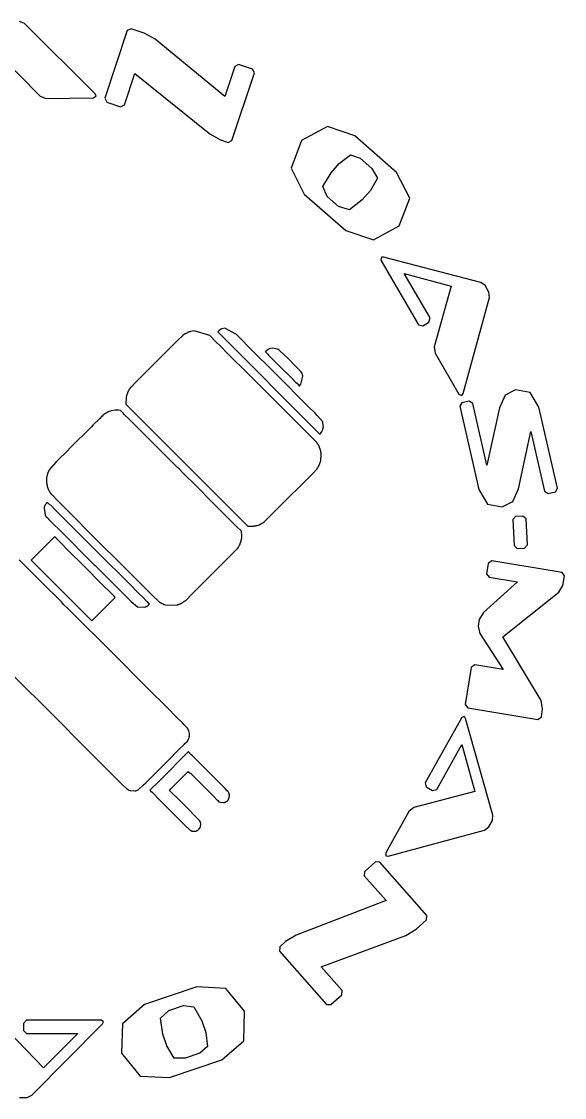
# Model space of a CAD drawing. Extents: x 73.1 to 167.1, y -156.7 to -63.3.
# Drawn here: x 120 to 167.1, y -156.7 to -63.3 of the extents above; entities that cross this region are included whole.
import ezdxf

# ---------------------------------------------------------------- set-up
doc = ezdxf.new("R2010")
doc.units = 0
doc.layers.get('0').update_dxf_attribs({"linetype": 'continuous'})

# ---------------------------------------------------------------- blocks, each defined once
blk = doc.blocks.new('FACEFEAT')
at = {"color": 0}
for p, q in [((126.358, -69.575), (120.211, -63.481)), ((129.132, -64.092), (127.183, -69.956)), ((130.611, -64.315), (129.464, -63.933)), ((137.596, -69.805), (131.55, -64.823)), ((117.735, -65.889), (121.585, -69.781)), ((138.464, -67.194), (137.596, -69.805)), ((139.999, -67.435), (138.796, -67.036)), ((128.889, -70.523), (129.791, -67.81)), ((129.791, -67.81), (136.297, -73.058)), ((138.221, -73.625), (140.17, -67.761)), ((122.098, -69.971), (126.214, -69.921)), ((127.351, -70.291), (128.553, -70.691)), ((137.242, -73.579), (137.885, -73.793)), ((152.515, -76.392), (148.888, -73.228)), ((146.842, -76.424), (147.546, -75.617)), ((149.368, -75.173), (150.375, -76.051)), ((144.483, -78.276), (148.11, -81.441)), ((150.241, -77.968), (149.537, -78.775)), ((147.488, -79.36), (146.481, -78.482)), ((151.149, -84.01), (154.42, -89.62)), ((159.824, -85.957), (151.375, -83.753)), ((153.175, -85.183), (157.26, -86.28)), ((155.421, -89.036), (153.175, -85.183)), ((157.26, -86.28), (155.772, -91.549)), ((160.52, -86.78), (160.193, -86.22)), ((158.304, -95.6), (160.576, -87.247)), ((154.782, -89.715), (155.326, -89.399)), ((133.989, -90.536), (133.961, -90.536)), ((134.045, -90.494), (134.017, -90.494)), ((134.101, -90.438), (134.101, -90.452)), ((134.129, -90.438), (134.101, -90.438)), ((134.269, -90.34), (134.269, -90.354)), ((134.353, -90.298), (134.353, -90.312)), ((134.395, -90.298), (134.353, -90.298)), ((134.395, -90.284), (134.395, -90.298)), ((134.423, -90.284), (134.395, -90.284)), ((134.423, -90.27), (134.423, -90.284)), ((134.465, -90.27), (134.423, -90.27)), ((134.465, -90.256), (134.465, -90.27)), ((134.507, -90.256), (134.465, -90.256)), ((134.507, -90.242), (134.507, -90.256)), ((134.549, -90.242), (134.507, -90.242)), ((134.549, -90.228), (134.549, -90.242)), ((134.592, -90.228), (134.549, -90.228)), ((134.592, -90.214), (134.592, -90.228)), ((137.084, -90.13), (137.084, -90.144)), ((137.112, -90.13), (137.084, -90.13)), ((137.168, -90.088), (137.14, -90.088)), ((137.322, -89.99), (137.322, -90.004)), ((137.35, -89.99), (137.322, -89.99)), ((137.616, -89.92), (137.35, -89.976)), ((137.35, -89.976), (137.35, -89.99)), ((141.272, -91.839), (141.244, -91.839)), ((141.356, -91.769), (141.356, -91.783)), ((141.384, -91.769), (141.356, -91.769)), ((141.384, -91.755), (141.384, -91.769)), ((141.468, -91.713), (141.468, -91.727)), ((155.86, -92.089), (157.933, -95.645)), ((144.184, -93.673), (144.184, -93.645)), ((144.226, -93.729), (144.226, -93.701)), ((144.283, -93.8), (144.269, -93.8)), ((144.325, -93.884), (144.311, -93.884)), ((144.367, -94.01), (144.353, -94.01)), ((144.367, -94.08), (144.367, -94.01)), ((129.326, -95.2), (129.326, -95.228)), ((129.354, -95.158), (129.354, -95.186)), ((129.396, -95.102), (129.396, -95.13)), ((144.072, -94.92), (144.072, -94.934)), ((144.072, -94.934), (144.086, -94.934)), ((129.074, -95.788), (129.06, -95.788)), ((129.074, -95.732), (129.074, -95.788)), ((129.088, -95.732), (129.074, -95.732)), ((129.088, -95.69), (129.088, -95.732)), ((129.102, -95.69), (129.088, -95.69)), ((129.102, -95.648), (129.102, -95.69)), ((129.116, -95.648), (129.102, -95.648)), ((129.116, -95.606), (129.116, -95.648)), ((129.13, -95.606), (129.116, -95.606)), ((129.13, -95.578), (129.13, -95.606)), ((129.144, -95.578), (129.13, -95.578)), ((129.144, -95.536), (129.144, -95.578)), ((129.158, -95.536), (129.144, -95.536)), ((129.186, -95.48), (129.172, -95.48)), ((129.186, -95.438), (129.186, -95.48)), ((129.2, -95.438), (129.186, -95.438)), ((129.2, -95.41), (129.2, -95.438)), ((129.214, -95.41), (129.2, -95.41)), ((129.214, -95.382), (129.214, -95.41)), ((129.284, -95.284), (129.27, -95.284)), ((127.701, -97.105), (127.701, -97.119)), ((128.374, -97.035), (128.093, -97.035)), ((128.374, -97.049), (128.374, -97.035)), ((157.993, -96.704), (159.645, -103.935)), ((158.808, -96.256), (158.195, -96.396)), ((160.351, -101.819), (159.123, -96.446)), ((161.437, -96.824), (160.351, -101.819)), ((166.49, -103.812), (164.879, -96.763)), ((126.959, -97.553), (126.931, -97.553)), ((127.071, -97.455), (127.043, -97.455)), ((127.141, -97.399), (127.113, -97.399)), ((127.141, -97.385), (127.141, -97.399)), ((127.365, -97.245), (127.365, -97.259)), ((127.393, -97.245), (127.365, -97.245)), ((127.393, -97.231), (127.393, -97.245)), ((127.421, -97.231), (127.393, -97.231)), ((127.421, -97.217), (127.421, -97.231)), ((127.505, -97.175), (127.505, -97.189)), ((127.547, -97.175), (127.505, -97.175)), ((127.547, -97.161), (127.547, -97.175)), ((127.575, -97.161), (127.547, -97.161)), ((127.575, -97.147), (127.575, -97.161)), ((128.808, -97.315), (128.64, -97.147)), ((146.103, -98.099), (146.103, -98.057)), ((145.991, -98.953), (145.991, -98.925)), ((146.019, -98.911), (146.019, -98.883)), ((146.047, -98.841), (146.061, -98.841)), ((146.047, -98.869), (146.047, -98.841)), ((146.075, -98.785), (146.089, -98.785)), ((146.089, -98.743), (146.103, -98.743)), ((146.089, -98.785), (146.089, -98.743)), ((146.117, -98.099), (146.103, -98.099)), ((146.103, -98.715), (146.117, -98.715)), ((146.103, -98.743), (146.103, -98.715)), ((146.117, -98.659), (146.131, -98.659)), ((146.117, -98.715), (146.117, -98.659)), ((146.131, -98.603), (146.145, -98.603)), ((146.131, -98.659), (146.131, -98.603)), ((146.145, -98.533), (146.159, -98.533)), ((146.145, -98.603), (146.145, -98.533)), ((163.095, -103.862), (164.183, -98.877)), ((164.183, -98.877), (165.369, -104.068)), ((145.585, -99.863), (145.585, -99.835)), ((145.627, -99.919), (145.627, -99.891)), ((145.837, -99.093), (145.865, -99.093)), ((145.683, -99.975), (145.669, -99.975)), ((145.683, -100.003), (145.683, -99.975)), ((145.739, -100.059), (145.725, -100.059)), ((145.781, -100.143), (145.767, -100.143)), ((145.781, -100.171), (145.781, -100.143)), ((145.795, -100.171), (145.781, -100.171)), ((145.837, -100.256), (145.823, -100.256)), ((145.837, -100.298), (145.837, -100.256)), ((145.851, -100.298), (145.837, -100.298)), ((145.851, -100.326), (145.851, -100.298)), ((145.865, -100.326), (145.851, -100.326)), ((145.865, -100.368), (145.865, -100.326)), ((145.879, -100.368), (145.865, -100.368)), ((145.879, -100.41), (145.879, -100.368)), ((145.893, -100.41), (145.879, -100.41)), ((145.893, -100.452), (145.893, -100.41)), ((145.907, -100.452), (145.893, -100.452)), ((145.907, -100.494), (145.907, -100.452)), ((145.921, -100.494), (145.907, -100.494)), ((145.921, -100.55), (145.921, -100.494)), ((145.935, -100.55), (145.921, -100.55)), ((145.935, -100.62), (145.935, -100.55)), ((145.949, -100.62), (145.935, -100.62)), ((145.949, -100.69), (145.949, -100.62)), ((145.963, -100.69), (145.949, -100.69)), ((145.963, -100.788), (145.963, -100.69)), ((145.977, -100.788), (145.963, -100.788)), ((145.977, -100.956), (145.977, -100.788)), ((145.809, -101.782), (145.823, -101.782)), ((145.823, -101.74), (145.837, -101.74)), ((145.823, -101.782), (145.823, -101.74)), ((145.837, -101.712), (145.851, -101.712)), ((145.837, -101.74), (145.837, -101.712)), ((145.851, -101.67), (145.865, -101.67)), ((145.851, -101.712), (145.851, -101.67)), ((145.865, -101.642), (145.879, -101.642)), ((145.865, -101.67), (145.865, -101.642)), ((145.907, -101.502), (145.921, -101.502)), ((145.921, -101.46), (145.935, -101.46)), ((145.921, -101.502), (145.921, -101.46)), ((145.935, -101.46), (145.935, -101.39)), ((122.226, -102.538), (122.212, -102.538)), ((122.226, -102.51), (122.226, -102.538)), ((122.24, -102.51), (122.226, -102.51)), ((122.268, -102.426), (122.254, -102.426)), ((122.31, -102.342), (122.296, -102.342)), ((122.31, -102.314), (122.31, -102.342)), ((122.324, -102.314), (122.31, -102.314)), ((122.324, -102.286), (122.324, -102.314)), ((122.338, -102.286), (122.324, -102.286)), ((133.555, -102.048), (133.527, -102.048)), ((145.613, -102.132), (145.613, -102.104)), ((145.655, -102.076), (145.655, -102.048)), ((145.697, -101.992), (145.711, -101.992)), ((145.781, -101.838), (145.795, -101.838)), ((122.128, -103.07), (122.114, -103.07)), ((122.128, -102.902), (122.128, -103.07)), ((122.128, -103.392), (122.142, -103.392)), ((122.156, -103.547), (122.17, -103.547)), ((122.198, -103.715), (122.212, -103.715)), ((122.212, -103.715), (122.212, -103.757)), ((122.212, -103.757), (122.226, -103.757)), ((122.226, -103.757), (122.226, -103.785)), ((122.226, -103.785), (122.24, -103.785)), ((122.254, -103.869), (122.268, -103.869)), ((122.282, -103.925), (122.296, -103.925)), ((122.296, -103.925), (122.296, -103.953)), ((122.296, -103.953), (122.31, -103.953)), ((122.31, -103.953), (122.31, -103.981)), ((122.31, -103.981), (122.324, -103.981)), ((122.324, -103.981), (122.324, -104.009)), ((122.324, -104.009), (122.338, -104.009)), ((122.338, -104.009), (122.338, -104.037)), ((122.338, -104.037), (122.352, -104.037)), ((122.352, -104.037), (122.352, -104.065)), ((122.352, -104.065), (122.366, -104.065)), ((122.366, -104.065), (122.366, -104.093)), ((122.45, -104.191), (122.45, -104.219)), ((122.478, -104.233), (122.478, -104.261)), ((122.52, -104.289), (122.52, -104.317)), ((165.687, -104.267), (166.3, -104.127)), ((121.918, -105.479), (121.918, -105.549)), ((121.932, -105.479), (121.918, -105.479)), ((121.974, -105.353), (121.96, -105.353)), ((122.016, -105.269), (122.002, -105.269)), ((122.058, -105.171), (122.058, -105.199)), ((122.1, -105.115), (122.1, -105.143)), ((122.002, -106.151), (122.016, -106.151)), ((122.016, -106.151), (122.016, -106.179)), ((122.044, -106.193), (122.044, -106.221)), ((122.072, -106.235), (122.072, -106.263)), ((163.474, -106.226), (162.847, -106.26)), ((163.876, -108.732), (163.754, -106.476)), ((140.011, -107.104), (140.137, -107.104)), ((140.011, -107.118), (140.011, -107.104)), ((140.137, -107.09), (140.221, -107.09)), ((140.137, -107.104), (140.137, -107.09)), ((140.221, -107.076), (140.291, -107.076)), ((140.221, -107.09), (140.221, -107.076)), ((140.291, -107.062), (140.347, -107.062)), ((140.291, -107.076), (140.291, -107.062)), ((140.347, -107.048), (140.403, -107.048)), ((140.347, -107.062), (140.347, -107.048)), ((162.596, -106.539), (162.719, -108.795)), ((123.164, -108.364), (122.926, -108.126)), ((139.031, -108.336), (139.045, -108.336)), ((139.045, -108.266), (139.059, -108.266)), ((139.045, -108.336), (139.045, -108.266)), ((139.059, -107.594), (139.059, -107.552)), ((139.059, -108.182), (139.073, -108.182)), ((139.059, -108.266), (139.059, -108.182)), ((139.073, -108.084), (139.087, -108.084)), ((139.073, -108.182), (139.073, -108.084)), ((139.087, -108.084), (139.087, -107.874)), ((138.709, -109.036), (138.709, -109.008)), ((138.751, -108.98), (138.751, -108.952)), ((138.793, -108.896), (138.807, -108.896)), ((138.877, -108.742), (138.891, -108.742)), ((138.891, -108.714), (138.905, -108.714)), ((138.891, -108.742), (138.891, -108.714)), ((138.933, -108.63), (138.947, -108.63)), ((138.947, -108.588), (138.961, -108.588)), ((138.947, -108.63), (138.947, -108.588)), ((138.961, -108.56), (138.975, -108.56)), ((138.961, -108.588), (138.961, -108.56)), ((138.975, -108.518), (138.989, -108.518)), ((138.975, -108.56), (138.975, -108.518)), ((138.989, -108.476), (139.003, -108.476)), ((138.989, -108.518), (138.989, -108.476)), ((139.003, -108.434), (139.017, -108.434)), ((139.003, -108.476), (139.003, -108.434)), ((162.998, -109.046), (163.626, -109.012)), ((166.882, -111.116), (160.785, -110.116)), ((126.315, -110.507), (126.315, -110.521)), ((126.315, -110.521), (126.343, -110.521)), ((160.48, -110.334), (160.332, -111.236)), ((163.003, -111.943), (160.048, -114.604)), ((160.551, -111.541), (163.003, -111.943)), ((166.955, -112.253), (167.091, -111.419)), ((127.995, -113.196), (127.785, -112.985)), ((161.744, -116.704), (166.601, -112.832)), ((131.062, -113.882), (131.076, -113.882)), ((131.076, -113.882), (131.076, -113.868)), ((131.861, -113.644), (131.889, -113.644)), ((131.945, -113.686), (131.945, -113.7)), ((131.945, -113.7), (131.973, -113.7)), ((131.987, -113.728), (132.015, -113.728)), ((132.113, -113.784), (132.113, -113.798)), ((132.113, -113.798), (132.141, -113.798)), ((132.141, -113.798), (132.141, -113.812)), ((132.141, -113.812), (132.169, -113.812)), ((132.169, -113.812), (132.169, -113.826)), ((132.253, -113.854), (132.253, -113.868)), ((132.253, -113.868), (132.295, -113.868)), ((132.295, -113.868), (132.295, -113.882)), ((132.295, -113.882), (132.323, -113.882)), ((132.323, -113.882), (132.323, -113.896)), ((133.499, -113.924), (133.541, -113.924)), ((133.499, -113.938), (133.499, -113.924)), ((133.541, -113.91), (133.583, -113.91)), ((133.541, -113.924), (133.541, -113.91)), ((133.583, -113.896), (133.625, -113.896)), ((133.583, -113.91), (133.583, -113.896)), ((133.625, -113.882), (133.667, -113.882)), ((133.625, -113.896), (133.625, -113.882)), ((133.667, -113.882), (133.667, -113.868)), ((133.723, -113.84), (133.765, -113.84)), ((133.723, -113.854), (133.723, -113.84)), ((133.765, -113.84), (133.765, -113.826)), ((133.821, -113.812), (133.821, -113.798)), ((133.961, -113.714), (133.989, -113.714)), ((133.989, -113.714), (133.989, -113.7)), ((134.045, -113.658), (134.073, -113.658)), ((134.101, -113.616), (134.129, -113.616)), ((134.185, -113.546), (134.213, -113.546)), ((130.012, -114.12), (130.054, -114.12)), ((130.656, -114.134), (130.698, -114.134)), ((130.698, -114.12), (130.74, -114.12)), ((130.698, -114.134), (130.698, -114.12)), ((130.74, -114.12), (130.74, -114.106)), ((130.796, -114.092), (130.796, -114.078)), ((130.866, -114.036), (130.894, -114.036)), ((130.908, -114.008), (130.936, -114.008)), ((159.68, -115.211), (159.588, -115.773)), ((159.751, -116.417), (161.755, -119.553)), ((165.058, -122.236), (161.744, -116.704)), ((158.998, -119.37), (158.471, -122.579)), ((161.755, -119.553), (159.302, -119.151)), ((158.69, -122.883), (164.788, -123.884)), ((165.083, -123.663), (165.197, -122.965)), ((158.176, -123.724), (154.991, -129.383)), ((160.884, -132.192), (158.511, -123.789)), ((134.367, -124.665), (134.367, -124.637)), ((134.395, -124.707), (134.395, -124.679)), ((134.423, -124.749), (134.423, -124.721)), ((134.437, -124.749), (134.423, -124.749)), ((134.437, -124.777), (134.437, -124.749)), ((134.451, -124.777), (134.437, -124.777)), ((134.451, -124.805), (134.451, -124.777)), ((134.465, -124.805), (134.451, -124.805)), ((134.465, -124.833), (134.465, -124.805)), ((134.479, -124.833), (134.465, -124.833)), ((134.479, -124.861), (134.479, -124.833)), ((134.493, -124.861), (134.479, -124.861)), ((134.549, -125.281), (134.549, -125.113)), ((134.325, -125.813), (134.325, -125.785)), ((134.381, -125.743), (134.381, -125.715)), ((134.409, -125.673), (134.423, -125.673)), ((134.409, -125.701), (134.409, -125.673)), ((134.423, -125.645), (134.437, -125.645)), ((134.423, -125.673), (134.423, -125.645)), ((134.437, -125.617), (134.451, -125.617)), ((134.437, -125.645), (134.437, -125.617)), ((134.451, -125.589), (134.465, -125.589)), ((134.451, -125.617), (134.451, -125.589)), ((134.479, -125.533), (134.493, -125.533)), ((134.507, -125.435), (134.521, -125.435)), ((134.521, -125.379), (134.535, -125.379)), ((134.521, -125.435), (134.521, -125.379)), ((134.535, -125.281), (134.549, -125.281)), ((134.535, -125.379), (134.535, -125.281)), ((156.001, -129.952), (158.189, -126.065)), ((158.189, -126.065), (159.308, -130.144)), ((134.451, -126.696), (134.423, -126.696)), ((132.925, -129.903), (133.219, -129.609)), ((155.092, -129.744), (155.64, -130.053)), ((129.284, -130.001), (129.284, -130.015)), ((129.284, -130.015), (129.312, -130.015)), ((129.312, -130.015), (129.312, -130.029)), ((129.396, -130.043), (129.396, -130.057)), ((129.396, -130.057), (129.452, -130.057)), ((129.788, -130.071), (129.872, -130.071)), ((129.788, -130.085), (129.788, -130.071)), ((129.872, -130.071), (129.872, -130.057)), ((129.97, -130.029), (129.998, -130.029)), ((129.97, -130.043), (129.97, -130.029)), ((129.998, -130.029), (129.998, -130.015)), ((129.998, -130.015), (130.04, -130.015)), ((130.04, -130.015), (130.04, -130.001)), ((130.096, -129.973), (130.124, -129.973)), ((130.096, -129.987), (130.096, -129.973)), ((133.107, -130.351), (132.897, -130.141)), ((137.897, -130.169), (137.897, -130.141)), ((137.925, -130.211), (137.925, -130.183)), ((137.953, -130.267), (137.953, -130.225)), ((137.967, -130.267), (137.953, -130.267)), ((137.967, -130.295), (137.967, -130.267)), ((137.981, -130.295), (137.967, -130.295)), ((137.967, -130.729), (137.981, -130.729)), ((137.981, -130.337), (137.981, -130.295)), ((137.995, -130.337), (137.981, -130.337)), ((137.995, -130.393), (137.995, -130.337)), ((138.009, -130.393), (137.995, -130.393)), ((159.308, -130.144), (154.011, -131.526)), ((131.931, -130.855), (131.945, -130.855)), ((137.098, -131.023), (137.224, -131.065)), ((137.504, -131.093), (137.574, -131.093)), ((137.504, -131.107), (137.504, -131.093)), ((137.574, -131.079), (137.616, -131.079)), ((137.574, -131.093), (137.574, -131.079)), ((137.616, -131.065), (137.658, -131.065)), ((137.616, -131.079), (137.616, -131.065)), ((137.658, -131.051), (137.686, -131.051)), ((137.658, -131.065), (137.658, -131.051)), ((137.686, -131.037), (137.714, -131.037)), ((137.686, -131.051), (137.686, -131.037)), ((137.728, -131.009), (137.756, -131.009)), ((137.77, -130.981), (137.799, -130.981)), ((137.883, -130.897), (137.883, -130.869)), ((137.925, -130.813), (137.939, -130.813)), ((137.925, -130.841), (137.925, -130.813)), ((153.589, -131.874), (151.57, -135.462)), ((134.662, -133.544), (134.704, -133.544)), ((134.704, -133.544), (134.704, -133.558)), ((134.704, -133.558), (134.732, -133.558)), ((134.732, -133.558), (134.732, -133.572)), ((135.124, -133.558), (135.152, -133.558)), ((135.124, -133.572), (135.124, -133.558)), ((135.152, -133.544), (135.194, -133.544)), ((135.152, -133.558), (135.152, -133.544)), ((135.292, -133.46), (135.32, -133.46)), ((135.39, -133.39), (135.39, -133.362)), ((135.418, -132.676), (135.418, -132.648)), ((135.432, -133.306), (135.446, -133.306)), ((135.432, -133.334), (135.432, -133.306)), ((135.446, -132.718), (135.446, -132.69)), ((135.46, -132.718), (135.446, -132.718)), ((135.488, -132.774), (135.474, -132.774)), ((135.474, -133.222), (135.488, -133.222)), ((135.488, -132.816), (135.488, -132.774)), ((135.502, -132.816), (135.488, -132.816)), ((135.488, -133.18), (135.502, -133.18)), ((135.488, -133.222), (135.488, -133.18)), ((135.53, -132.97), (135.516, -132.97)), ((151.797, -135.759), (160.152, -133.494)), ((160.526, -133.208), (160.844, -132.643)), ((134.732, -133.572), (134.788, -133.572)), ((135.068, -133.572), (135.124, -133.572)), ((150.68, -136.259), (149.731, -137.1)), ((155.152, -140.907), (151.054, -136.282)), ((149.709, -137.474), (151.604, -139.614)), ((151.604, -139.614), (143.802, -142.615)), ((154.218, -142.076), (155.123, -141.274)), ((145.967, -145.369), (153.308, -142.633)), ((142.878, -143.171), (142.371, -143.621)), ((142.348, -143.995), (146.446, -148.621)), ((147.791, -147.428), (145.967, -145.369)), ((135.185, -147.084), (130.629, -148.637)), ((146.814, -148.636), (147.762, -147.795)), ((132.741, -149.142), (134.006, -148.71)), ((121.855, -154.131), (118.042, -150.202)), ((120.125, -150.265), (120.127, -150.894)), ((126.883, -149.98), (120.389, -149.999)), ((120.851, -156.511), (126.992, -150.304)), ((135.606, -150.054), (135.951, -151.068)), ((120.393, -151.158), (124.853, -151.145)), ((124.853, -151.145), (121.855, -154.131)), ((132.567, -152.222), (132.221, -151.208)), ((135.423, -152.867), (134.158, -153.298)), ((132.79, -154.979), (137.347, -153.426)), ((119.79, -156.701), (120.439, -156.699))]:
    blk.add_line(p, q, dxfattribs=at)
for points in [[(120.211, -63.481), (119.777, -63.299)], [(129.464, -63.933), (129.132, -64.092)], [(131.55, -64.823), (130.611, -64.315)], [(138.796, -67.036), (138.464, -67.194)], [(140.17, -67.761), (139.999, -67.435)], [(121.585, -69.781), (122.098, -69.971)], [(126.214, -69.921), (126.438, -69.761)], [(126.438, -69.761), (126.358, -69.575)], [(127.183, -69.956), (127.351, -70.291)], [(128.553, -70.691), (128.889, -70.523)], [(146.509, -72.398), (144.25, -73.627)], [(148.888, -73.228), (146.509, -72.398)], [(136.297, -73.058), (137.242, -73.579)], [(137.885, -73.793), (138.221, -73.625)], [(144.25, -73.627), (143.358, -76.024)], [(147.546, -75.617), (148.519, -74.868)], [(148.519, -74.868), (149.368, -75.173)], [(143.358, -76.024), (144.483, -78.276)], [(146.127, -77.632), (146.842, -76.424)], [(150.375, -76.051), (150.846, -76.886)], [(153.657, -78.647), (152.515, -76.392)], [(150.846, -76.886), (150.241, -77.968)], [(146.481, -78.482), (146.127, -77.632)], [(148.423, -79.641), (147.488, -79.36)], [(149.537, -78.775), (148.423, -79.641)], [(152.755, -81.048), (153.657, -78.647)], [(150.502, -82.256), (152.755, -81.048)], [(148.11, -81.441), (150.502, -82.256)], [(151.199, -83.764), (151.149, -84.01)], [(151.375, -83.753), (151.199, -83.764)], [(160.193, -86.22), (159.824, -85.957)], [(160.576, -87.247), (160.52, -86.78)], [(154.42, -89.62), (154.782, -89.715)], [(155.326, -89.399), (155.421, -89.036)], [(133.961, -90.536), (133.891, -90.621)], [(134.017, -90.494), (133.989, -90.536)], [(134.059, -90.466), (134.045, -90.494)], [(134.101, -90.452), (134.059, -90.466)], [(134.143, -90.41), (134.129, -90.438)], [(134.199, -90.396), (134.143, -90.41)], [(134.213, -90.368), (134.199, -90.396)], [(134.269, -90.354), (134.213, -90.368)], [(134.353, -90.312), (134.269, -90.34)], [(134.956, -90.144), (134.592, -90.214)], [(136.3, -90.551), (134.956, -90.144)], [(136.832, -91.097), (136.3, -90.551)], [(137.084, -90.144), (136.986, -90.228)], [(136.986, -90.228), (139.937, -93.184), (142.887, -96.138), (145.837, -99.093)], [(137.14, -90.088), (137.112, -90.13)], [(137.182, -90.06), (137.168, -90.088)], [(137.238, -90.046), (137.182, -90.06)], [(137.252, -90.018), (137.238, -90.046)], [(137.322, -90.004), (137.252, -90.018)], [(138.611, -90.48), (137.616, -89.92)], [(138.933, -90.789), (138.611, -90.48)], [(132.967, -91.517), (132.841, -91.657)], [(133.597, -90.901), (132.967, -91.517)], [(133.891, -90.621), (133.597, -90.901)], [(137.168, -91.419), (136.832, -91.097)], [(137.967, -92.231), (137.168, -91.419)], [(139.787, -91.657), (138.933, -90.789)], [(132.841, -91.657), (130.978, -93.505)], [(139.591, -93.842), (137.967, -92.231)], [(142.028, -93.884), (139.787, -91.657)], [(141.216, -91.881), (141.118, -91.951)], [(141.118, -91.951), (141.328, -92.175)], [(141.244, -91.839), (141.216, -91.881)], [(141.3, -91.797), (141.272, -91.839)], [(141.356, -91.783), (141.3, -91.797)], [(141.328, -92.175), (141.398, -92.259)], [(141.468, -91.727), (141.384, -91.755)], [(141.398, -92.259), (141.874, -92.721)], [(141.706, -91.657), (141.468, -91.713)], [(142.21, -91.755), (141.706, -91.657)], [(142.266, -91.769), (142.21, -91.755)], [(142.28, -91.797), (142.266, -91.769)], [(142.336, -91.811), (142.28, -91.797)], [(142.364, -91.853), (142.336, -91.811)], [(142.77, -92.245), (142.364, -91.853)], [(143.064, -92.525), (142.77, -92.245)], [(155.772, -91.549), (155.86, -92.089)], [(141.874, -92.721), (142.42, -93.281)], [(142.42, -93.281), (143.386, -94.234)], [(143.694, -93.169), (143.064, -92.525)], [(143.778, -93.239), (143.694, -93.169)], [(144.058, -93.533), (143.778, -93.239)], [(130.516, -93.982), (130.012, -94.472)], [(130.978, -93.505), (130.516, -93.982)], [(143.526, -97.791), (141.559, -95.816), (139.591, -93.842)], [(144.843, -96.712), (142.028, -93.884)], [(143.386, -94.234), (143.75, -94.612)], [(144.184, -93.645), (144.058, -93.533)], [(144.226, -93.701), (144.184, -93.673)], [(144.212, -94.794), (144.367, -94.08)], [(144.254, -93.743), (144.226, -93.729)], [(144.269, -93.8), (144.254, -93.743)], [(144.311, -93.884), (144.283, -93.8)], [(144.353, -94.01), (144.325, -93.884)], [(129.298, -95.242), (129.284, -95.284)], [(129.326, -95.228), (129.298, -95.242)], [(129.354, -95.186), (129.326, -95.2)], [(129.396, -95.13), (129.354, -95.158)], [(129.48, -95.032), (129.396, -95.102)], [(129.83, -94.668), (129.48, -95.032)], [(130.012, -94.472), (129.83, -94.668)], [(143.75, -94.612), (143.848, -94.696)], [(143.848, -94.696), (144.072, -94.92)], [(144.086, -94.934), (144.17, -94.822)], [(144.17, -94.822), (144.212, -94.794)], [(129.046, -95.914), (129.018, -96.502)], [(129.06, -95.788), (129.046, -95.914)], [(129.172, -95.48), (129.158, -95.536)], [(129.242, -95.368), (129.214, -95.382)], [(129.27, -95.284), (129.242, -95.368)], [(157.933, -95.645), (158.182, -95.761)], [(158.182, -95.761), (158.304, -95.6)], [(161.938, -95.732), (161.437, -96.824)], [(162.846, -95.273), (161.938, -95.732)], [(164.102, -95.5), (162.846, -95.273)], [(164.879, -96.763), (164.102, -95.5)], [(127.701, -97.119), (127.575, -97.147)], [(128.093, -97.035), (127.701, -97.105)], [(128.556, -97.063), (128.374, -97.049)], [(128.64, -97.147), (128.556, -97.063)], [(129.018, -96.502), (132.547, -100.036), (136.076, -103.57), (139.605, -107.104)], [(145.445, -97.301), (144.843, -96.712)], [(158.195, -96.396), (157.993, -96.704)], [(159.123, -96.446), (158.808, -96.256)], [(126.721, -97.777), (126.147, -98.337)], [(126.931, -97.553), (126.721, -97.777)], [(127.043, -97.455), (126.959, -97.553)], [(127.113, -97.399), (127.071, -97.455)], [(127.183, -97.371), (127.141, -97.385)], [(127.211, -97.329), (127.183, -97.371)], [(127.267, -97.315), (127.211, -97.329)], [(127.281, -97.287), (127.267, -97.315)], [(127.365, -97.259), (127.281, -97.287)], [(127.505, -97.189), (127.421, -97.217)], [(128.878, -97.399), (128.808, -97.315)], [(129.34, -97.847), (128.878, -97.399)], [(129.83, -98.351), (129.34, -97.847)], [(144.297, -98.547), (143.526, -97.791)], [(145.655, -97.525), (145.445, -97.301)], [(146.103, -98.057), (145.655, -97.525)], [(126.021, -98.477), (124.214, -100.27)], [(126.147, -98.337), (126.021, -98.477)], [(131.062, -99.569), (129.83, -98.351)], [(144.955, -99.219), (144.297, -98.547)], [(145.935, -99.023), (145.949, -98.981)], [(145.949, -98.981), (145.991, -98.953)], [(145.991, -98.925), (146.019, -98.911)], [(146.019, -98.883), (146.047, -98.869)], [(146.061, -98.841), (146.075, -98.785)], [(146.159, -98.533), (146.117, -98.099)], [(133.527, -102.048), (131.062, -99.569)], [(145.585, -99.835), (144.955, -99.219)], [(145.627, -99.891), (145.585, -99.863)], [(145.655, -99.933), (145.627, -99.919)], [(145.669, -99.975), (145.655, -99.933)], [(145.865, -99.093), (145.935, -99.023)], [(123.85, -100.648), (123.178, -101.306)], [(124.214, -100.27), (123.85, -100.648)], [(145.711, -100.017), (145.683, -100.003)], [(145.725, -100.059), (145.711, -100.017)], [(145.767, -100.143), (145.739, -100.059)], [(145.823, -100.256), (145.795, -100.171)], [(122.968, -101.53), (122.366, -102.202)], [(123.178, -101.306), (122.968, -101.53)], [(145.795, -101.838), (145.809, -101.782)], [(145.879, -101.642), (145.907, -101.502)], [(145.935, -101.39), (145.977, -100.956)], [(122.212, -102.538), (122.128, -102.902)], [(122.254, -102.426), (122.24, -102.51)], [(122.296, -102.342), (122.268, -102.426)], [(122.366, -102.202), (122.338, -102.286)], [(134.087, -102.594), (133.555, -102.048)], [(135.026, -103.519), (134.087, -102.594)], [(142.056, -105.689), (145.207, -102.552)], [(145.207, -102.552), (145.613, -102.132)], [(145.613, -102.104), (145.655, -102.076)], [(145.655, -102.048), (145.683, -102.034)], [(145.683, -102.034), (145.697, -101.992)], [(145.711, -101.992), (145.739, -101.908)], [(145.739, -101.908), (145.767, -101.894)], [(145.767, -101.894), (145.781, -101.838)], [(122.114, -103.07), (122.128, -103.392)], [(122.142, -103.392), (122.156, -103.547)], [(122.17, -103.547), (122.198, -103.715)], [(136.636, -105.143), (135.026, -103.519)], [(122.24, -103.785), (122.254, -103.869)], [(122.268, -103.869), (122.282, -103.925)], [(122.366, -104.093), (122.394, -104.107)], [(122.394, -104.107), (122.408, -104.163)], [(122.408, -104.163), (122.45, -104.191)], [(122.45, -104.219), (122.478, -104.233)], [(122.478, -104.261), (122.52, -104.289)], [(122.52, -104.317), (122.604, -104.387)], [(122.604, -104.387), (123.094, -104.891)], [(159.645, -103.935), (160.421, -105.193)], [(162.594, -104.954), (163.095, -103.862)], [(165.369, -104.068), (165.687, -104.267)], [(166.3, -104.127), (166.49, -103.812)], [(121.96, -105.353), (121.932, -105.479)], [(122.002, -105.269), (121.974, -105.353)], [(122.03, -105.213), (122.016, -105.269)], [(122.058, -105.199), (122.03, -105.213)], [(122.1, -105.143), (122.058, -105.171)], [(122.128, -105.101), (122.1, -105.115)], [(122.198, -105.017), (122.128, -105.101)], [(122.422, -105.241), (122.198, -105.017)], [(122.492, -105.297), (122.422, -105.241)], [(122.898, -105.717), (122.492, -105.297)], [(123.094, -104.891), (123.626, -105.437)], [(123.626, -105.437), (124.06, -105.857)], [(138.023, -106.515), (136.636, -105.143)], [(160.421, -105.193), (161.676, -105.416)], [(161.676, -105.416), (162.594, -104.954)], [(121.918, -105.549), (122.002, -106.151)], [(122.016, -106.179), (122.044, -106.193)], [(122.044, -106.221), (122.072, -106.235)], [(122.072, -106.263), (122.156, -106.333)], [(122.156, -106.333), (122.45, -106.641)], [(123.276, -106.081), (122.898, -105.717)], [(123.584, -106.375), (123.276, -106.081)], [(124.396, -107.202), (123.584, -106.375)], [(124.06, -105.857), (126.392, -108.196), (128.724, -110.535)], [(141.062, -106.697), (141.426, -106.319)], [(141.426, -106.319), (141.93, -105.829)], [(141.93, -105.829), (142.056, -105.689)], [(162.847, -106.26), (162.596, -106.539)], [(163.754, -106.476), (163.474, -106.226)], [(122.45, -106.641), (122.674, -106.88)], [(122.674, -106.88), (123.276, -107.468)], [(129.186, -111.977), (126.791, -109.589), (124.396, -107.202)], [(138.625, -107.132), (138.023, -106.515)], [(139.059, -107.552), (138.625, -107.132)], [(139.605, -107.104), (140.011, -107.118)], [(122.814, -108.028), (121.315, -109.54)], [(122.926, -108.126), (122.814, -108.028)], [(123.276, -107.468), (126.259, -110.465)], [(139.017, -108.434), (139.031, -108.336)], [(139.087, -107.874), (139.059, -107.594)], [(123.318, -108.504), (123.164, -108.364)], [(124.046, -109.246), (123.318, -108.504)], [(125.363, -110.549), (124.046, -109.246)], [(138.359, -109.386), (138.639, -109.092)], [(138.639, -109.092), (138.709, -109.036)], [(138.709, -109.008), (138.751, -108.98)], [(138.751, -108.952), (138.779, -108.938)], [(138.779, -108.938), (138.793, -108.896)], [(138.807, -108.896), (138.821, -108.84)], [(138.821, -108.84), (138.849, -108.826)], [(138.849, -108.826), (138.877, -108.742)], [(138.905, -108.714), (138.933, -108.63)], [(162.719, -108.795), (162.998, -109.046)], [(163.626, -109.012), (163.876, -108.732)], [(121.666, -111.949), (119.747, -110.017)], [(121.315, -109.54), (120.797, -110.045)], [(120.797, -110.045), (120.867, -110.129)], [(120.867, -110.129), (121.105, -110.367)], [(137.238, -110.521), (137.728, -110.017)], [(137.728, -110.017), (138.219, -109.54)], [(138.219, -109.54), (138.359, -109.386)], [(160.785, -110.116), (160.48, -110.334)], [(121.105, -110.367), (121.245, -110.521)], [(121.245, -110.521), (122.072, -111.333)], [(126.987, -112.187), (125.363, -110.549)], [(126.259, -110.465), (126.315, -110.507)], [(126.343, -110.521), (128.57, -112.761)], [(128.724, -110.535), (130.586, -112.383)], [(136.02, -111.725), (137.238, -110.521)], [(167.091, -111.419), (166.882, -111.116)], [(123.444, -113.714), (121.666, -111.949)], [(122.072, -111.333), (124.06, -113.329), (126.049, -115.324)], [(130.208, -113.013), (129.186, -111.977)], [(135.502, -112.257), (136.02, -111.725)], [(160.332, -111.236), (160.551, -111.541)], [(127.673, -112.859), (126.987, -112.187)], [(127.785, -112.985), (127.673, -112.859)], [(128.57, -112.761), (129.466, -113.644)], [(130.488, -113.28), (130.208, -113.013)], [(130.586, -112.383), (131.174, -112.985)], [(131.174, -112.985), (131.371, -113.167)], [(134.213, -113.546), (134.732, -113.013)], [(134.732, -113.013), (135.502, -112.257)], [(166.601, -112.832), (166.955, -112.253)], [(123.612, -113.896), (123.444, -113.714)], [(124.046, -114.316), (123.612, -113.896)], [(126.581, -114.806), (128.093, -113.308)], [(128.093, -113.308), (127.995, -113.196)], [(129.466, -113.644), (130.012, -114.12)], [(130.838, -113.644), (130.488, -113.28)], [(130.894, -113.686), (130.838, -113.644)], [(131.076, -113.868), (130.894, -113.686)], [(130.978, -113.952), (131.062, -113.882)], [(131.371, -113.167), (131.819, -113.588)], [(131.819, -113.588), (131.861, -113.644)], [(131.889, -113.644), (131.903, -113.672)], [(131.903, -113.672), (131.945, -113.686)], [(131.973, -113.7), (131.987, -113.728)], [(132.015, -113.728), (132.029, -113.756)], [(132.029, -113.756), (132.113, -113.784)], [(132.169, -113.826), (132.253, -113.854)], [(132.323, -113.896), (132.463, -113.924)], [(132.463, -113.924), (133.387, -113.952)], [(133.387, -113.952), (133.499, -113.938)], [(133.667, -113.868), (133.723, -113.854)], [(133.765, -113.826), (133.821, -113.812)], [(133.821, -113.798), (133.877, -113.784)], [(133.877, -113.784), (133.891, -113.756)], [(133.891, -113.756), (133.947, -113.742)], [(133.947, -113.742), (133.961, -113.714)], [(133.989, -113.7), (134.031, -113.686)], [(134.031, -113.686), (134.045, -113.658)], [(134.073, -113.658), (134.101, -113.616)], [(134.129, -113.616), (134.185, -113.546)], [(124.396, -114.652), (124.046, -114.316)], [(130.95, -121.22), (127.673, -117.936), (124.396, -114.652)], [(126.245, -115.156), (126.581, -114.806)], [(130.054, -114.12), (130.656, -114.134)], [(130.74, -114.106), (130.796, -114.092)], [(130.796, -114.078), (130.852, -114.064)], [(130.852, -114.064), (130.866, -114.036)], [(130.894, -114.036), (130.908, -114.008)], [(130.936, -114.008), (130.978, -113.952)], [(160.048, -114.604), (159.68, -115.211)], [(126.049, -115.324), (126.217, -115.17)], [(126.217, -115.17), (126.245, -115.156)], [(159.588, -115.773), (159.751, -116.417)], [(116.078, -116.893), (119.299, -120.119), (122.52, -123.344), (125.741, -126.57)], [(159.302, -119.151), (158.998, -119.37)], [(132.603, -122.858), (130.95, -121.22)], [(165.197, -122.965), (165.058, -122.236)], [(133.415, -123.685), (132.603, -122.858)], [(158.471, -122.579), (158.69, -122.883)], [(133.919, -124.175), (133.415, -123.685)], [(134.073, -124.343), (133.919, -124.175)], [(158.413, -123.643), (158.176, -123.724)], [(158.511, -123.789), (158.413, -123.643)], [(164.788, -123.884), (165.083, -123.663)], [(134.367, -124.637), (134.073, -124.343)], [(134.395, -124.679), (134.367, -124.665)], [(134.423, -124.721), (134.395, -124.707)], [(134.549, -125.113), (134.493, -124.861)], [(133.653, -126.472), (134.073, -126.065)], [(134.073, -126.065), (134.143, -125.981)], [(134.143, -125.981), (134.325, -125.813)], [(134.325, -125.785), (134.381, -125.743)], [(134.381, -125.715), (134.409, -125.701)], [(134.465, -125.589), (134.479, -125.533)], [(134.493, -125.533), (134.507, -125.435)], [(125.741, -126.57), (128.752, -129.581)], [(134.423, -126.696), (131.959, -129.174)], [(132.673, -127.466), (133.653, -126.472)], [(134.69, -126.948), (134.451, -126.696)], [(134.802, -127.046), (134.69, -126.948)], [(131.3, -128.824), (132.673, -127.466)], [(135.32, -127.578), (134.802, -127.046)], [(137.63, -129.875), (135.32, -127.578)], [(130.754, -129.385), (131.3, -128.824)], [(133.219, -129.609), (134.423, -128.39)], [(134.423, -128.39), (134.606, -128.544)], [(134.606, -128.544), (134.662, -128.586)], [(134.662, -128.586), (135.026, -128.964)], [(128.752, -129.581), (129.018, -129.819)], [(129.018, -129.819), (129.088, -129.903)], [(130.124, -129.973), (130.558, -129.567)], [(130.558, -129.567), (130.754, -129.385)], [(131.959, -129.174), (131.104, -130.015)], [(135.026, -128.964), (136.65, -130.575)], [(154.991, -129.383), (155.092, -129.744)], [(129.088, -129.903), (129.13, -129.917)], [(129.13, -129.917), (129.144, -129.945)], [(129.144, -129.945), (129.2, -129.959)], [(129.2, -129.959), (129.214, -129.987)], [(129.214, -129.987), (129.284, -130.001)], [(129.312, -130.029), (129.396, -130.043)], [(129.452, -130.057), (129.788, -130.085)], [(129.872, -130.057), (129.97, -130.043)], [(130.04, -130.001), (130.096, -129.987)], [(131.104, -130.015), (131.16, -130.071)], [(131.16, -130.071), (131.314, -130.225)], [(131.314, -130.225), (131.931, -130.855)], [(132.799, -130.043), (132.925, -129.903)], [(132.897, -130.141), (132.799, -130.043)], [(133.723, -130.953), (133.331, -130.547)], [(136.65, -130.575), (136.916, -130.855)], [(137.813, -130.071), (137.63, -129.875)], [(137.897, -130.141), (137.813, -130.071)], [(137.925, -130.183), (137.897, -130.169)], [(137.953, -130.225), (137.925, -130.211)], [(137.939, -130.813), (137.967, -130.729)], [(137.981, -130.729), (138.009, -130.393)], [(155.64, -130.053), (156.001, -129.952)], [(131.945, -130.855), (133.401, -132.325)], [(134.549, -131.765), (133.723, -130.953)], [(136.916, -130.855), (136.958, -130.883)], [(136.958, -130.883), (137.098, -131.023)], [(137.224, -131.065), (137.504, -131.107)], [(137.714, -131.037), (137.728, -131.009)], [(137.756, -131.009), (137.77, -130.981)], [(137.799, -130.981), (137.855, -130.911)], [(137.855, -130.911), (137.883, -130.897)], [(137.883, -130.869), (137.925, -130.841)], [(154.011, -131.526), (153.589, -131.874)], [(133.401, -132.325), (134.143, -133.054)], [(134.872, -132.101), (134.549, -131.765)], [(135.362, -132.606), (134.872, -132.101)], [(135.418, -132.648), (135.362, -132.606)], [(160.844, -132.643), (160.884, -132.192)], [(134.143, -133.054), (134.564, -133.46)], [(134.564, -133.46), (134.592, -133.502)], [(134.592, -133.502), (134.648, -133.516)], [(134.648, -133.516), (134.662, -133.544)], [(135.194, -133.544), (135.208, -133.516)], [(135.208, -133.516), (135.264, -133.502)], [(135.264, -133.502), (135.292, -133.46)], [(135.32, -133.46), (135.334, -133.432)], [(135.334, -133.432), (135.39, -133.39)], [(135.39, -133.362), (135.432, -133.334)], [(135.446, -132.69), (135.418, -132.676)], [(135.446, -133.306), (135.474, -133.222)], [(135.474, -132.774), (135.46, -132.718)], [(135.516, -132.97), (135.502, -132.816)], [(135.502, -133.18), (135.53, -132.97)], [(160.152, -133.494), (160.526, -133.208)], [(151.054, -136.282), (150.68, -136.259)], [(151.57, -135.462), (151.596, -135.736)], [(151.596, -135.736), (151.797, -135.759)], [(149.731, -137.1), (149.709, -137.474)], [(155.123, -141.274), (155.152, -140.907)], [(143.802, -142.615), (142.878, -143.171)], [(153.308, -142.633), (154.218, -142.076)], [(142.371, -143.621), (142.348, -143.995)], [(137.698, -147.239), (135.185, -147.084)], [(139.325, -149.212), (137.698, -147.239)], [(147.762, -147.795), (147.791, -147.428)], [(130.629, -148.637), (128.725, -150.298)], [(132.03, -149.81), (132.741, -149.142)], [(134.006, -148.71), (134.919, -148.83)], [(134.919, -148.83), (135.606, -150.054)], [(139.257, -151.783), (139.325, -149.212)], [(146.446, -148.621), (146.814, -148.636)], [(120.389, -149.999), (120.125, -150.265)], [(127.07, -150.146), (126.883, -149.98)], [(126.992, -150.304), (127.07, -150.146)], [(128.725, -150.298), (128.641, -152.854)], [(132.221, -151.208), (132.03, -149.81)], [(120.127, -150.894), (120.393, -151.158)], [(135.951, -151.068), (136.112, -152.284)], [(133.2, -153.287), (132.567, -152.222)], [(137.347, -153.426), (139.257, -151.783)], [(128.641, -152.854), (130.267, -154.837)], [(136.112, -152.284), (135.423, -152.867)], [(134.158, -153.298), (133.2, -153.287)], [(130.267, -154.837), (132.79, -154.979)], [(120.439, -156.699), (120.851, -156.511)]]:
    blk.add_lwpolyline(points, dxfattribs=at)
for centre, radius, start, end in [((139.525, -104.603), 2.598, -70.24165, -53.74), ((134.42, -129.077), 1.83, -135.85326, -126.51859), ((134.928, -133.169), 0.427, -109.15709, -70.84291)]:
    blk.add_arc(centre, radius, start, end, dxfattribs=at)

msp = doc.modelspace()

# ---------------------------------------------------------------- block references
at = {"color": 0}
msp.add_blockref('FACEFEAT', (0, 0), dxfattribs=at)

doc.saveas('drawing.dxf')
